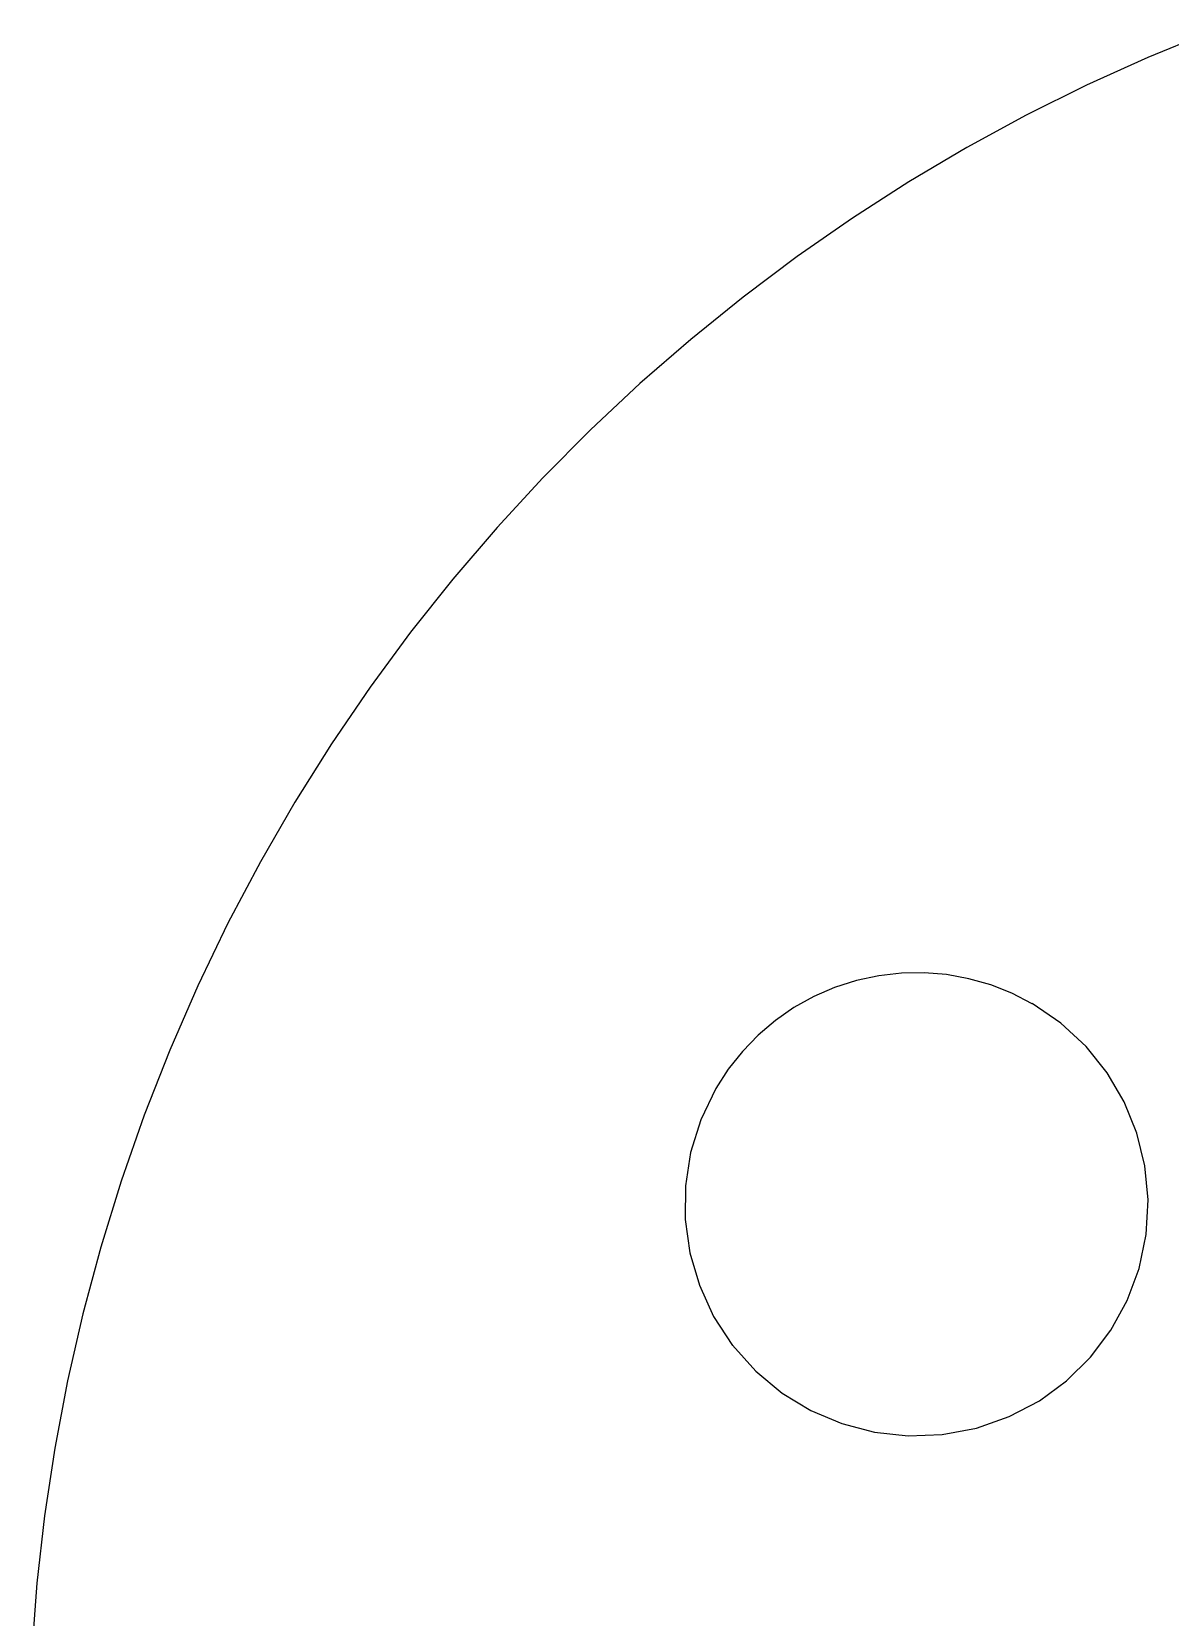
# Model space of a CAD drawing. Extents: x -1 to 307, y 59 to 2706.
# Drawn here: x 0.3 to 94.7, y 2564.2 to 2695.6 of the extents above; entities that cross this region are included whole.
import ezdxf

# ---------------------------------------------------------------- set-up
doc = ezdxf.new("R2010")
doc.units = 0

msp = doc.modelspace()

# ---------------------------------------------------------------- linework, layer by layer
at = {"layer": 'Layer_1'}
for p, q in [((97.986722, 2695.58866), (92.802648, 2693.462517)), ((97.986722, 2695.58866), (92.802648, 2693.462517)), ((97.986722, 2695.58866), (92.802648, 2693.462517)), ((97.986722, 2695.58866), (92.802648, 2693.462517)), ((97.986722, 2695.58866), (92.802648, 2693.462517)), ((97.986722, 2695.58866), (92.802648, 2693.462517)), ((97.986722, 2695.58866), (92.802648, 2693.462517)), ((97.986722, 2695.58866), (92.802648, 2693.462517)), ((92.802648, 2693.462517), (87.70702, 2691.152244)), ((92.802648, 2693.462517), (87.70702, 2691.152244)), ((92.802648, 2693.462517), (87.70702, 2691.152244)), ((92.802648, 2693.462517), (87.70702, 2691.152244)), ((92.802648, 2693.462517), (87.70702, 2691.152244)), ((92.802648, 2693.462517), (87.70702, 2691.152244)), ((92.802648, 2693.462517), (87.70702, 2691.152244)), ((92.802648, 2693.462517), (87.70702, 2691.152244)), ((87.70702, 2691.152244), (82.704619, 2688.661037)), ((87.70702, 2691.152244), (82.704619, 2688.661037)), ((87.70702, 2691.152244), (82.704619, 2688.661037)), ((87.70702, 2691.152244), (82.704619, 2688.661037)), ((87.70702, 2691.152244), (82.704619, 2688.661037)), ((87.70702, 2691.152244), (82.704619, 2688.661037)), ((87.70702, 2691.152244), (82.704619, 2688.661037)), ((87.70702, 2691.152244), (82.704619, 2688.661037)), ((82.704619, 2688.661037), (77.800227, 2685.992091)), ((82.704619, 2688.661037), (77.800227, 2685.992091)), ((82.704619, 2688.661037), (77.800227, 2685.992091)), ((82.704619, 2688.661037), (77.800227, 2685.992091)), ((82.704619, 2688.661037), (77.800227, 2685.992091)), ((82.704619, 2688.661037), (77.800227, 2685.992091)), ((82.704619, 2688.661037), (77.800227, 2685.992091)), ((82.704619, 2688.661037), (77.800227, 2685.992091)), ((77.800227, 2685.992091), (72.998627, 2683.148601)), ((77.800227, 2685.992091), (72.998627, 2683.148601)), ((77.800227, 2685.992091), (72.998627, 2683.148601)), ((77.800227, 2685.992091), (72.998627, 2683.148601)), ((77.800227, 2685.992091), (72.998627, 2683.148601)), ((77.800227, 2685.992091), (72.998627, 2683.148601)), ((77.800227, 2685.992091), (72.998627, 2683.148601)), ((77.800227, 2685.992091), (72.998627, 2683.148601)), ((72.998627, 2683.148601), (68.3046, 2680.133762)), ((72.998627, 2683.148601), (68.3046, 2680.133762)), ((72.998627, 2683.148601), (68.3046, 2680.133762)), ((72.998627, 2683.148601), (68.3046, 2680.133762)), ((72.998627, 2683.148601), (68.3046, 2680.133762)), ((72.998627, 2683.148601), (68.3046, 2680.133762)), ((72.998627, 2683.148601), (68.3046, 2680.133762)), ((72.998627, 2683.148601), (68.3046, 2680.133762)), ((68.3046, 2680.133762), (63.722927, 2676.950771)), ((68.3046, 2680.133762), (63.722927, 2676.950771)), ((68.3046, 2680.133762), (63.722927, 2676.950771)), ((68.3046, 2680.133762), (63.722927, 2676.950771)), ((68.3046, 2680.133762), (63.722927, 2676.950771)), ((68.3046, 2680.133762), (63.722927, 2676.950771)), ((68.3046, 2680.133762), (63.722927, 2676.950771)), ((68.3046, 2680.133762), (63.722927, 2676.950771)), ((63.722927, 2676.950771), (59.258391, 2673.602821)), ((63.722927, 2676.950771), (59.258391, 2673.602821)), ((63.722927, 2676.950771), (59.258391, 2673.602821)), ((63.722927, 2676.950771), (59.258391, 2673.602821)), ((63.722927, 2676.950771), (59.258391, 2673.602821)), ((63.722927, 2676.950771), (59.258391, 2673.602821)), ((63.722927, 2676.950771), (59.258391, 2673.602821)), ((63.722927, 2676.950771), (59.258391, 2673.602821)), ((59.258391, 2673.602821), (54.915773, 2670.093109)), ((59.258391, 2673.602821), (54.915773, 2670.093109)), ((59.258391, 2673.602821), (54.915773, 2670.093109)), ((59.258391, 2673.602821), (54.915773, 2670.093109)), ((59.258391, 2673.602821), (54.915773, 2670.093109)), ((59.258391, 2673.602821), (54.915773, 2670.093109)), ((59.258391, 2673.602821), (54.915773, 2670.093109)), ((59.258391, 2673.602821), (54.915773, 2670.093109)), ((54.915773, 2670.093109), (50.699855, 2666.424829)), ((54.915773, 2670.093109), (50.699855, 2666.424829)), ((54.915773, 2670.093109), (50.699855, 2666.424829)), ((54.915773, 2670.093109), (50.699855, 2666.424829)), ((54.915773, 2670.093109), (50.699855, 2666.424829)), ((54.915773, 2670.093109), (50.699855, 2666.424829)), ((54.915773, 2670.093109), (50.699855, 2666.424829)), ((54.915773, 2670.093109), (50.699855, 2666.424829)), ((50.699855, 2666.424829), (46.615419, 2662.601177)), ((50.699855, 2666.424829), (46.615419, 2662.601177)), ((50.699855, 2666.424829), (46.615419, 2662.601177)), ((50.699855, 2666.424829), (46.615419, 2662.601177)), ((50.699855, 2666.424829), (46.615419, 2662.601177)), ((50.699855, 2666.424829), (46.615419, 2662.601177)), ((50.699855, 2666.424829), (46.615419, 2662.601177)), ((50.699855, 2666.424829), (46.615419, 2662.601177)), ((46.615419, 2662.601177), (42.667247, 2658.625349)), ((46.615419, 2662.601177), (42.667247, 2658.625349)), ((46.615419, 2662.601177), (42.667247, 2658.625349)), ((46.615419, 2662.601177), (42.667247, 2658.625349)), ((46.615419, 2662.601177), (42.667247, 2658.625349)), ((46.615419, 2662.601177), (42.667247, 2658.625349)), ((46.615419, 2662.601177), (42.667247, 2658.625349)), ((46.615419, 2662.601177), (42.667247, 2658.625349)), ((42.667247, 2658.625349), (38.860119, 2654.500539)), ((42.667247, 2658.625349), (38.860119, 2654.500539)), ((42.667247, 2658.625349), (38.860119, 2654.500539)), ((42.667247, 2658.625349), (38.860119, 2654.500539)), ((42.667247, 2658.625349), (38.860119, 2654.500539)), ((42.667247, 2658.625349), (38.860119, 2654.500539)), ((42.667247, 2658.625349), (38.860119, 2654.500539)), ((42.667247, 2658.625349), (38.860119, 2654.500539)), ((38.860119, 2654.500539), (35.198819, 2650.229942)), ((38.860119, 2654.500539), (35.198819, 2650.229942)), ((38.860119, 2654.500539), (35.198819, 2650.229942)), ((38.860119, 2654.500539), (35.198819, 2650.229942)), ((38.860119, 2654.500539), (35.198819, 2650.229942)), ((38.860119, 2654.500539), (35.198819, 2650.229942)), ((38.860119, 2654.500539), (35.198819, 2650.229942)), ((38.860119, 2654.500539), (35.198819, 2650.229942)), ((35.198819, 2650.229942), (31.688127, 2645.816755)), ((35.198819, 2650.229942), (31.688127, 2645.816755)), ((35.198819, 2650.229942), (31.688127, 2645.816755)), ((35.198819, 2650.229942), (31.688127, 2645.816755)), ((35.198819, 2650.229942), (31.688127, 2645.816755)), ((35.198819, 2650.229942), (31.688127, 2645.816755)), ((35.198819, 2650.229942), (31.688127, 2645.816755)), ((35.198819, 2650.229942), (31.688127, 2645.816755)), ((31.688127, 2645.816755), (28.332826, 2641.264172)), ((31.688127, 2645.816755), (28.332826, 2641.264172)), ((31.688127, 2645.816755), (28.332826, 2641.264172)), ((31.688127, 2645.816755), (28.332826, 2641.264172)), ((31.688127, 2645.816755), (28.332826, 2641.264172)), ((31.688127, 2645.816755), (28.332826, 2641.264172)), ((31.688127, 2645.816755), (28.332826, 2641.264172)), ((31.688127, 2645.816755), (28.332826, 2641.264172)), ((28.332826, 2641.264172), (25.137697, 2636.575388)), ((28.332826, 2641.264172), (25.137697, 2636.575388)), ((28.332826, 2641.264172), (25.137697, 2636.575388)), ((28.332826, 2641.264172), (25.137697, 2636.575388)), ((28.332826, 2641.264172), (25.137697, 2636.575388)), ((28.332826, 2641.264172), (25.137697, 2636.575388)), ((28.332826, 2641.264172), (25.137697, 2636.575388)), ((28.332826, 2641.264172), (25.137697, 2636.575388)), ((25.137697, 2636.575388), (22.107523, 2631.7536)), ((25.137697, 2636.575388), (22.107523, 2631.7536)), ((25.137697, 2636.575388), (22.107523, 2631.7536)), ((25.137697, 2636.575388), (22.107523, 2631.7536)), ((25.137697, 2636.575388), (22.107523, 2631.7536)), ((25.137697, 2636.575388), (22.107523, 2631.7536)), ((25.137697, 2636.575388), (22.107523, 2631.7536)), ((25.137697, 2636.575388), (22.107523, 2631.7536)), ((22.107523, 2631.7536), (19.247084, 2626.802001)), ((22.107523, 2631.7536), (19.247084, 2626.802001)), ((22.107523, 2631.7536), (19.247084, 2626.802001)), ((22.107523, 2631.7536), (19.247084, 2626.802001)), ((22.107523, 2631.7536), (19.247084, 2626.802001)), ((22.107523, 2631.7536), (19.247084, 2626.802001)), ((22.107523, 2631.7536), (19.247084, 2626.802001)), ((22.107523, 2631.7536), (19.247084, 2626.802001)), ((19.247084, 2626.802001), (16.561163, 2621.723788)), ((19.247084, 2626.802001), (16.561163, 2621.723788)), ((19.247084, 2626.802001), (16.561163, 2621.723788)), ((19.247084, 2626.802001), (16.561163, 2621.723788)), ((19.247084, 2626.802001), (16.561163, 2621.723788)), ((19.247084, 2626.802001), (16.561163, 2621.723788)), ((19.247084, 2626.802001), (16.561163, 2621.723788)), ((19.247084, 2626.802001), (16.561163, 2621.723788)), ((16.561163, 2621.723788), (14.054541, 2616.522156)), ((16.561163, 2621.723788), (14.054541, 2616.522156)), ((16.561163, 2621.723788), (14.054541, 2616.522156)), ((16.561163, 2621.723788), (14.054541, 2616.522156)), ((16.561163, 2621.723788), (14.054541, 2616.522156)), ((16.561163, 2621.723788), (14.054541, 2616.522156)), ((16.561163, 2621.723788), (14.054541, 2616.522156)), ((16.561163, 2621.723788), (14.054541, 2616.522156)), ((72.377154, 2617.572419), (70.503133, 2617.358475)), ((72.377154, 2617.572419), (70.503133, 2617.358475)), ((72.377154, 2617.572419), (70.503133, 2617.358475)), ((72.377154, 2617.572419), (70.503133, 2617.358475)), ((72.377154, 2617.572419), (70.503133, 2617.358475)), ((72.377154, 2617.572419), (70.503133, 2617.358475)), ((72.377154, 2617.572419), (70.503133, 2617.358475)), ((72.377154, 2617.572419), (70.503133, 2617.358475)), ((74.25435, 2617.601681), (72.377154, 2617.572419)), ((74.25435, 2617.601681), (72.377154, 2617.572419)), ((74.25435, 2617.601681), (72.377154, 2617.572419)), ((74.25435, 2617.601681), (72.377154, 2617.572419)), ((74.25435, 2617.601681), (72.377154, 2617.572419)), ((74.25435, 2617.601681), (72.377154, 2617.572419)), ((74.25435, 2617.601681), (72.377154, 2617.572419)), ((74.25435, 2617.601681), (72.377154, 2617.572419)), ((76.121212, 2617.448039), (74.25435, 2617.601681)), ((76.121212, 2617.448039), (74.25435, 2617.601681)), ((76.121212, 2617.448039), (74.25435, 2617.601681)), ((76.121212, 2617.448039), (74.25435, 2617.601681)), ((76.121212, 2617.448039), (74.25435, 2617.601681)), ((76.121212, 2617.448039), (74.25435, 2617.601681)), ((76.121212, 2617.448039), (74.25435, 2617.601681)), ((76.121212, 2617.448039), (74.25435, 2617.601681)), ((77.964229, 2617.113271), (76.121212, 2617.448039)), ((77.964229, 2617.113271), (76.121212, 2617.448039)), ((77.964229, 2617.113271), (76.121212, 2617.448039)), ((77.964229, 2617.113271), (76.121212, 2617.448039)), ((77.964229, 2617.113271), (76.121212, 2617.448039)), ((77.964229, 2617.113271), (76.121212, 2617.448039)), ((77.964229, 2617.113271), (76.121212, 2617.448039)), ((77.964229, 2617.113271), (76.121212, 2617.448039)), ((14.054541, 2616.522156), (11.732, 2611.2003)), ((14.054541, 2616.522156), (11.732, 2611.2003)), ((14.054541, 2616.522156), (11.732, 2611.2003)), ((14.054541, 2616.522156), (11.732, 2611.2003)), ((14.054541, 2616.522156), (11.732, 2611.2003)), ((14.054541, 2616.522156), (11.732, 2611.2003)), ((14.054541, 2616.522156), (11.732, 2611.2003)), ((14.054541, 2616.522156), (11.732, 2611.2003)), ((66.837097, 2616.378101), (65.107173, 2615.626375)), ((66.837097, 2616.378101), (65.107173, 2615.626375)), ((66.837097, 2616.378101), (65.107173, 2615.626375)), ((66.837097, 2616.378101), (65.107173, 2615.626375)), ((66.837097, 2616.378101), (65.107173, 2615.626375)), ((66.837097, 2616.378101), (65.107173, 2615.626375)), ((66.837097, 2616.378101), (65.107173, 2615.626375)), ((66.837097, 2616.378101), (65.107173, 2615.626375)), ((68.6458, 2616.96), (66.837097, 2616.378101)), ((68.6458, 2616.96), (66.837097, 2616.378101)), ((68.6458, 2616.96), (66.837097, 2616.378101)), ((68.6458, 2616.96), (66.837097, 2616.378101)), ((68.6458, 2616.96), (66.837097, 2616.378101)), ((68.6458, 2616.96), (66.837097, 2616.378101)), ((68.6458, 2616.96), (66.837097, 2616.378101)), ((68.6458, 2616.96), (66.837097, 2616.378101)), ((70.503133, 2617.358475), (68.6458, 2616.95807)), ((70.503133, 2617.358475), (68.6458, 2616.95807)), ((70.503133, 2617.358475), (68.6458, 2616.95807)), ((70.503133, 2617.358475), (68.6458, 2616.95807)), ((70.503133, 2617.358475), (68.6458, 2616.95807)), ((70.503133, 2617.358475), (68.6458, 2616.95807)), ((70.503133, 2617.358475), (68.6458, 2616.95807)), ((70.503133, 2617.358475), (68.6458, 2616.95807)), ((79.76989, 2616.599157), (77.964229, 2617.113271)), ((79.76989, 2616.599157), (77.964229, 2617.113271)), ((79.76989, 2616.599157), (77.964229, 2617.113271)), ((79.76989, 2616.599157), (77.964229, 2617.113271)), ((79.76989, 2616.599157), (77.964229, 2617.113271)), ((79.76989, 2616.599157), (77.964229, 2617.113271)), ((79.76989, 2616.599157), (77.964229, 2617.113271)), ((79.76989, 2616.599157), (77.964229, 2617.113271)), ((81.524684, 2615.907474), (79.76989, 2616.599157)), ((81.524684, 2615.907474), (79.76989, 2616.599157)), ((81.524684, 2615.907474), (79.76989, 2616.599157)), ((81.524684, 2615.907474), (79.76989, 2616.599157)), ((81.524684, 2615.907474), (79.76989, 2616.599157)), ((81.524684, 2615.907474), (79.76989, 2616.599157)), ((81.524684, 2615.907474), (79.76989, 2616.599157)), ((81.524684, 2615.907474), (79.76989, 2616.599157)), ((65.107173, 2615.626375), (63.466841, 2614.713119)), ((65.107173, 2615.626375), (63.466841, 2614.713119)), ((65.107173, 2615.626375), (63.466841, 2614.713119)), ((65.107173, 2615.626375), (63.466841, 2614.713119)), ((65.107173, 2615.626375), (63.466841, 2614.713119)), ((65.107173, 2615.626375), (63.466841, 2614.713119)), ((65.107173, 2615.626375), (63.466841, 2614.713119)), ((65.107173, 2615.626375), (63.466841, 2614.713119)), ((83.2151, 2615.04), (81.524684, 2615.907474)), ((83.2151, 2615.04), (81.524684, 2615.907474)), ((83.2151, 2615.04), (81.524684, 2615.907474)), ((83.2151, 2615.04), (81.524684, 2615.907474)), ((83.2151, 2615.04), (81.524684, 2615.907474)), ((83.2151, 2615.04), (81.524684, 2615.907474)), ((83.2151, 2615.04), (81.524684, 2615.907474)), ((83.2151, 2615.04), (81.524684, 2615.907474)), ((85.593074, 2613.422615), (83.21517, 2615.0438)), ((85.593074, 2613.422615), (83.21517, 2615.0438)), ((85.593074, 2613.422615), (83.21517, 2615.0438)), ((85.593074, 2613.422615), (83.21517, 2615.0438)), ((85.593074, 2613.422615), (83.21517, 2615.0438)), ((85.593074, 2613.422615), (83.21517, 2615.0438)), ((85.593074, 2613.422615), (83.21517, 2615.0438)), ((85.593074, 2613.422615), (83.21517, 2615.0438)), ((61.926909, 2613.646628), (60.498188, 2612.435198)), ((61.926909, 2613.646628), (60.498188, 2612.435198)), ((61.926909, 2613.646628), (60.498188, 2612.435198)), ((61.926909, 2613.646628), (60.498188, 2612.435198)), ((61.926909, 2613.646628), (60.498188, 2612.435198)), ((61.926909, 2613.646628), (60.498188, 2612.435198)), ((61.926909, 2613.646628), (60.498188, 2612.435198)), ((61.926909, 2613.646628), (60.498188, 2612.435198)), ((63.466841, 2614.713119), (61.926909, 2613.646628)), ((63.466841, 2614.713119), (61.926909, 2613.646628)), ((63.466841, 2614.713119), (61.926909, 2613.646628)), ((63.466841, 2614.713119), (61.926909, 2613.646628)), ((63.466841, 2614.713119), (61.926909, 2613.646628)), ((63.466841, 2614.713119), (61.926909, 2613.646628)), ((63.466841, 2614.713119), (61.926909, 2613.646628)), ((63.466841, 2614.713119), (61.926909, 2613.646628)), ((60.498188, 2612.435198), (59.19149, 2611.087126)), ((60.498188, 2612.435198), (59.19149, 2611.087126)), ((60.498188, 2612.435198), (59.19149, 2611.087126)), ((60.498188, 2612.435198), (59.19149, 2611.087126)), ((60.498188, 2612.435198), (59.19149, 2611.087126)), ((60.498188, 2612.435198), (59.19149, 2611.087126)), ((60.498188, 2612.435198), (59.19149, 2611.087126)), ((60.498188, 2612.435198), (59.19149, 2611.087126)), ((87.669266, 2611.498747), (85.593074, 2613.422615)), ((87.669266, 2611.498747), (85.593074, 2613.422615)), ((87.669266, 2611.498747), (85.593074, 2613.422615)), ((87.669266, 2611.498747), (85.593074, 2613.422615)), ((87.669266, 2611.498747), (85.593074, 2613.422615)), ((87.669266, 2611.498747), (85.593074, 2613.422615)), ((87.669266, 2611.498747), (85.593074, 2613.422615)), ((87.669266, 2611.498747), (85.593074, 2613.422615)), ((11.7321, 2611.2), (9.611224, 2605.79463)), ((11.7321, 2611.2), (9.611224, 2605.79463)), ((11.7321, 2611.2), (9.611224, 2605.79463)), ((11.7321, 2611.2), (9.611224, 2605.79463)), ((11.7321, 2611.2), (9.611224, 2605.79463)), ((11.7321, 2611.2), (9.611224, 2605.79463)), ((11.7321, 2611.2), (9.611224, 2605.79463)), ((11.7321, 2611.2), (9.611224, 2605.79463)), ((59.19149, 2611.087126), (58.017624, 2609.610708)), ((59.19149, 2611.087126), (58.017624, 2609.610708)), ((59.19149, 2611.087126), (58.017624, 2609.610708)), ((59.19149, 2611.087126), (58.017624, 2609.610708)), ((59.19149, 2611.087126), (58.017624, 2609.610708)), ((59.19149, 2611.087126), (58.017624, 2609.610708)), ((59.19149, 2611.087126), (58.017624, 2609.610708)), ((59.19149, 2611.087126), (58.017624, 2609.610708)), ((89.423398, 2609.313459), (87.669266, 2611.498747)), ((89.423398, 2609.313459), (87.669266, 2611.498747)), ((89.423398, 2609.313459), (87.669266, 2611.498747)), ((89.423398, 2609.313459), (87.669266, 2611.498747)), ((89.423398, 2609.313459), (87.669266, 2611.498747)), ((89.423398, 2609.313459), (87.669266, 2611.498747)), ((89.423398, 2609.313459), (87.669266, 2611.498747)), ((89.423398, 2609.313459), (87.669266, 2611.498747)), ((58.017624, 2609.610708), (56.9874, 2608.01424)), ((58.017624, 2609.610708), (56.9874, 2608.01424)), ((58.017624, 2609.610708), (56.9874, 2608.01424)), ((58.017624, 2609.610708), (56.9874, 2608.01424)), ((58.017624, 2609.610708), (56.9874, 2608.01424)), ((58.017624, 2609.610708), (56.9874, 2608.01424)), ((58.017624, 2609.610708), (56.9874, 2608.01424)), ((58.017624, 2609.610708), (56.9874, 2608.01424)), ((90.835119, 2606.908016), (89.423398, 2609.313459)), ((90.835119, 2606.908016), (89.423398, 2609.313459)), ((90.835119, 2606.908016), (89.423398, 2609.313459)), ((90.835119, 2606.908016), (89.423398, 2609.313459)), ((90.835119, 2606.908016), (89.423398, 2609.313459)), ((90.835119, 2606.908016), (89.423398, 2609.313459)), ((90.835119, 2606.908016), (89.423398, 2609.313459)), ((90.835119, 2606.908016), (89.423398, 2609.313459)), ((56.9875, 2608.01), (55.738756, 2605.417078)), ((56.9875, 2608.01), (55.738756, 2605.417078)), ((56.9875, 2608.01), (55.738756, 2605.417078)), ((56.9875, 2608.01), (55.738756, 2605.417078)), ((56.9875, 2608.01), (55.738756, 2605.417078)), ((56.9875, 2608.01), (55.738756, 2605.417078)), ((56.9875, 2608.01), (55.738756, 2605.417078)), ((56.9875, 2608.01), (55.738756, 2605.417078)), ((9.611224, 2605.79463), (7.705527, 2600.344104)), ((9.611224, 2605.79463), (7.705527, 2600.344104)), ((9.611224, 2605.79463), (7.705527, 2600.344104)), ((9.611224, 2605.79463), (7.705527, 2600.344104)), ((9.611224, 2605.79463), (7.705527, 2600.344104)), ((9.611224, 2605.79463), (7.705527, 2600.344104)), ((9.611224, 2605.79463), (7.705527, 2600.344104)), ((9.611224, 2605.79463), (7.705527, 2600.344104)), ((91.884079, 2604.323684), (90.835119, 2606.908016)), ((91.884079, 2604.323684), (90.835119, 2606.908016)), ((91.884079, 2604.323684), (90.835119, 2606.908016)), ((91.884079, 2604.323684), (90.835119, 2606.908016)), ((91.884079, 2604.323684), (90.835119, 2606.908016)), ((91.884079, 2604.323684), (90.835119, 2606.908016)), ((91.884079, 2604.323684), (90.835119, 2606.908016)), ((91.884079, 2604.323684), (90.835119, 2606.908016)), ((55.738756, 2605.417078), (54.902646, 2602.712872)), ((55.738756, 2605.417078), (54.902646, 2602.712872)), ((55.738756, 2605.417078), (54.902646, 2602.712872)), ((55.738756, 2605.417078), (54.902646, 2602.712872)), ((55.738756, 2605.417078), (54.902646, 2602.712872)), ((55.738756, 2605.417078), (54.902646, 2602.712872)), ((55.738756, 2605.417078), (54.902646, 2602.712872)), ((55.738756, 2605.417078), (54.902646, 2602.712872)), ((92.549929, 2601.601728), (91.884079, 2604.323684)), ((92.549929, 2601.601728), (91.884079, 2604.323684)), ((92.549929, 2601.601728), (91.884079, 2604.323684)), ((92.549929, 2601.601728), (91.884079, 2604.323684)), ((92.549929, 2601.601728), (91.884079, 2604.323684)), ((92.549929, 2601.601728), (91.884079, 2604.323684)), ((92.549929, 2601.601728), (91.884079, 2604.323684)), ((92.549929, 2601.601728), (91.884079, 2604.323684)), ((54.902646, 2602.712872), (54.476162, 2599.943296)), ((54.902646, 2602.712872), (54.476162, 2599.943296)), ((54.902646, 2602.712872), (54.476162, 2599.943296)), ((54.902646, 2602.712872), (54.476162, 2599.943296)), ((54.902646, 2602.712872), (54.476162, 2599.943296)), ((54.902646, 2602.712872), (54.476162, 2599.943296)), ((54.902646, 2602.712872), (54.476162, 2599.943296)), ((54.902646, 2602.712872), (54.476162, 2599.943296)), ((92.812319, 2598.783411), (92.549929, 2601.601728)), ((92.812319, 2598.783411), (92.549929, 2601.601728)), ((92.812319, 2598.783411), (92.549929, 2601.601728)), ((92.812319, 2598.783411), (92.549929, 2601.601728)), ((92.812319, 2598.783411), (92.549929, 2601.601728)), ((92.812319, 2598.783411), (92.549929, 2601.601728)), ((92.812319, 2598.783411), (92.549929, 2601.601728)), ((92.812319, 2598.783411), (92.549929, 2601.601728)), ((7.705527, 2600.344104), (6.01389, 2594.854062)), ((7.705527, 2600.344104), (6.01389, 2594.854062)), ((7.705527, 2600.344104), (6.01389, 2594.854062)), ((7.705527, 2600.344104), (6.01389, 2594.854062)), ((7.705527, 2600.344104), (6.01389, 2594.854062)), ((7.705527, 2600.344104), (6.01389, 2594.854062)), ((7.705527, 2600.344104), (6.01389, 2594.854062)), ((7.705527, 2600.344104), (6.01389, 2594.854062)), ((54.476162, 2599.943296), (54.456295, 2597.154261)), ((54.476162, 2599.943296), (54.456295, 2597.154261)), ((54.476162, 2599.943296), (54.456295, 2597.154261)), ((54.476162, 2599.943296), (54.456295, 2597.154261)), ((54.476162, 2599.943296), (54.456295, 2597.154261)), ((54.476162, 2599.943296), (54.456295, 2597.154261)), ((54.476162, 2599.943296), (54.456295, 2597.154261)), ((54.476162, 2599.943296), (54.456295, 2597.154261)), ((92.6509, 2595.91), (92.812319, 2598.783411)), ((92.6509, 2595.91), (92.812319, 2598.783411)), ((92.6509, 2595.91), (92.812319, 2598.783411)), ((92.6509, 2595.91), (92.812319, 2598.783411)), ((92.6509, 2595.91), (92.812319, 2598.783411)), ((92.6509, 2595.91), (92.812319, 2598.783411)), ((92.6509, 2595.91), (92.812319, 2598.783411)), ((92.6509, 2595.91), (92.812319, 2598.783411)), ((54.456295, 2597.154261), (54.840034, 2594.391682)), ((54.456295, 2597.154261), (54.840034, 2594.391682)), ((54.456295, 2597.154261), (54.840034, 2594.391682)), ((54.456295, 2597.154261), (54.840034, 2594.391682)), ((54.456295, 2597.154261), (54.840034, 2594.391682)), ((54.456295, 2597.154261), (54.840034, 2594.391682)), ((54.456295, 2597.154261), (54.840034, 2594.391682)), ((54.456295, 2597.154261), (54.840034, 2594.391682)), ((92.063131, 2593.092396), (92.6509, 2595.9097)), ((92.063131, 2593.092396), (92.6509, 2595.9097)), ((92.063131, 2593.092396), (92.6509, 2595.9097)), ((92.063131, 2593.092396), (92.6509, 2595.9097)), ((92.063131, 2593.092396), (92.6509, 2595.9097)), ((92.063131, 2593.092396), (92.6509, 2595.9097)), ((92.063131, 2593.092396), (92.6509, 2595.9097)), ((92.063131, 2593.092396), (92.6509, 2595.9097)), ((6.01389, 2594.854062), (4.535188, 2589.330147)), ((6.01389, 2594.854062), (4.535188, 2589.330147)), ((6.01389, 2594.854062), (4.535188, 2589.330147)), ((6.01389, 2594.854062), (4.535188, 2589.330147)), ((6.01389, 2594.854062), (4.535188, 2589.330147)), ((6.01389, 2594.854062), (4.535188, 2589.330147)), ((6.01389, 2594.854062), (4.535188, 2589.330147)), ((6.01389, 2594.854062), (4.535188, 2589.330147)), ((54.840034, 2594.391682), (55.624371, 2591.70147)), ((54.840034, 2594.391682), (55.624371, 2591.70147)), ((54.840034, 2594.391682), (55.624371, 2591.70147)), ((54.840034, 2594.391682), (55.624371, 2591.70147)), ((54.840034, 2594.391682), (55.624371, 2591.70147)), ((54.840034, 2594.391682), (55.624371, 2591.70147)), ((54.840034, 2594.391682), (55.624371, 2591.70147)), ((54.840034, 2594.391682), (55.624371, 2591.70147)), ((91.080249, 2590.438005), (92.063131, 2593.092396)), ((91.080249, 2590.438005), (92.063131, 2593.092396)), ((91.080249, 2590.438005), (92.063131, 2593.092396)), ((91.080249, 2590.438005), (92.063131, 2593.092396)), ((91.080249, 2590.438005), (92.063131, 2593.092396)), ((91.080249, 2590.438005), (92.063131, 2593.092396)), ((91.080249, 2590.438005), (92.063131, 2593.092396)), ((91.080249, 2590.438005), (92.063131, 2593.092396)), ((55.624371, 2591.70147), (56.806296, 2589.129538)), ((55.624371, 2591.70147), (56.806296, 2589.129538)), ((55.624371, 2591.70147), (56.806296, 2589.129538)), ((55.624371, 2591.70147), (56.806296, 2589.129538)), ((55.624371, 2591.70147), (56.806296, 2589.129538)), ((55.624371, 2591.70147), (56.806296, 2589.129538)), ((55.624371, 2591.70147), (56.806296, 2589.129538)), ((55.624371, 2591.70147), (56.806296, 2589.129538)), ((89.732592, 2587.98112), (91.080249, 2590.438005)), ((89.732592, 2587.98112), (91.080249, 2590.438005)), ((89.732592, 2587.98112), (91.080249, 2590.438005)), ((89.732592, 2587.98112), (91.080249, 2590.438005)), ((89.732592, 2587.98112), (91.080249, 2590.438005)), ((89.732592, 2587.98112), (91.080249, 2590.438005)), ((89.732592, 2587.98112), (91.080249, 2590.438005)), ((89.732592, 2587.98112), (91.080249, 2590.438005)), ((4.535188, 2589.330147), (3.268301, 2583.777997)), ((4.535188, 2589.330147), (3.268301, 2583.777997)), ((4.535188, 2589.330147), (3.268301, 2583.777997)), ((4.535188, 2589.330147), (3.268301, 2583.777997)), ((4.535188, 2589.330147), (3.268301, 2583.777997)), ((4.535188, 2589.330147), (3.268301, 2583.777997)), ((4.535188, 2589.330147), (3.268301, 2583.777997)), ((4.535188, 2589.330147), (3.268301, 2583.777997)), ((56.806296, 2589.129538), (58.3828, 2586.7218)), ((56.806296, 2589.129538), (58.3828, 2586.7218)), ((56.806296, 2589.129538), (58.3828, 2586.7218)), ((56.806296, 2589.129538), (58.3828, 2586.7218)), ((56.806296, 2589.129538), (58.3828, 2586.7218)), ((56.806296, 2589.129538), (58.3828, 2586.7218)), ((56.806296, 2589.129538), (58.3828, 2586.7218)), ((56.806296, 2589.129538), (58.3828, 2586.7218)), ((88.050498, 2585.756332), (89.732592, 2587.98112)), ((88.050498, 2585.756332), (89.732592, 2587.98112)), ((88.050498, 2585.756332), (89.732592, 2587.98112)), ((88.050498, 2585.756332), (89.732592, 2587.98112)), ((88.050498, 2585.756332), (89.732592, 2587.98112)), ((88.050498, 2585.756332), (89.732592, 2587.98112)), ((88.050498, 2585.756332), (89.732592, 2587.98112)), ((88.050498, 2585.756332), (89.732592, 2587.98112)), ((58.3828, 2586.73), (60.300472, 2584.584041)), ((58.3828, 2586.73), (60.300472, 2584.584041)), ((58.3828, 2586.73), (60.300472, 2584.584041)), ((58.3828, 2586.73), (60.300472, 2584.584041)), ((58.3828, 2586.73), (60.300472, 2584.584041)), ((58.3828, 2586.73), (60.300472, 2584.584041)), ((58.3828, 2586.73), (60.300472, 2584.584041)), ((58.3828, 2586.73), (60.300472, 2584.584041)), ((86.064303, 2583.798235), (88.050498, 2585.756332)), ((86.064303, 2583.798235), (88.050498, 2585.756332)), ((86.064303, 2583.798235), (88.050498, 2585.756332)), ((86.064303, 2583.798235), (88.050498, 2585.756332)), ((86.064303, 2583.798235), (88.050498, 2585.756332)), ((86.064303, 2583.798235), (88.050498, 2585.756332)), ((86.064303, 2583.798235), (88.050498, 2585.756332)), ((86.064303, 2583.798235), (88.050498, 2585.756332)), ((3.268301, 2583.777997), (2.212107, 2578.203254)), ((3.268301, 2583.777997), (2.212107, 2578.203254)), ((3.268301, 2583.777997), (2.212107, 2578.203254)), ((3.268301, 2583.777997), (2.212107, 2578.203254)), ((3.268301, 2583.777997), (2.212107, 2578.203254)), ((3.268301, 2583.777997), (2.212107, 2578.203254)), ((3.268301, 2583.777997), (2.212107, 2578.203254)), ((3.268301, 2583.777997), (2.212107, 2578.203254)), ((60.300472, 2584.584041), (62.478862, 2582.77672)), ((60.300472, 2584.584041), (62.478862, 2582.77672)), ((60.300472, 2584.584041), (62.478862, 2582.77672)), ((60.300472, 2584.584041), (62.478862, 2582.77672)), ((60.300472, 2584.584041), (62.478862, 2582.77672)), ((60.300472, 2584.584041), (62.478862, 2582.77672)), ((60.300472, 2584.584041), (62.478862, 2582.77672)), ((60.300472, 2584.584041), (62.478862, 2582.77672)), ((83.804347, 2582.141418), (86.064303, 2583.798235)), ((83.804347, 2582.141418), (86.064303, 2583.798235)), ((83.804347, 2582.141418), (86.064303, 2583.798235)), ((83.804347, 2582.141418), (86.064303, 2583.798235)), ((83.804347, 2582.141418), (86.064303, 2583.798235)), ((83.804347, 2582.141418), (86.064303, 2583.798235)), ((83.804347, 2582.141418), (86.064303, 2583.798235)), ((83.804347, 2582.141418), (86.064303, 2583.798235)), ((62.478862, 2582.77672), (64.874403, 2581.322828)), ((62.478862, 2582.77672), (64.874403, 2581.322828)), ((62.478862, 2582.77672), (64.874403, 2581.322828)), ((62.478862, 2582.77672), (64.874403, 2581.322828)), ((62.478862, 2582.77672), (64.874403, 2581.322828)), ((62.478862, 2582.77672), (64.874403, 2581.322828)), ((62.478862, 2582.77672), (64.874403, 2581.322828)), ((62.478862, 2582.77672), (64.874403, 2581.322828)), ((81.300967, 2580.820476), (83.804347, 2582.141418)), ((81.300967, 2580.820476), (83.804347, 2582.141418)), ((81.300967, 2580.820476), (83.804347, 2582.141418)), ((81.300967, 2580.820476), (83.804347, 2582.141418)), ((81.300967, 2580.820476), (83.804347, 2582.141418)), ((81.300967, 2580.820476), (83.804347, 2582.141418)), ((81.300967, 2580.820476), (83.804347, 2582.141418)), ((81.300967, 2580.820476), (83.804347, 2582.141418)), ((64.874403, 2581.322828), (67.443528, 2580.237154)), ((64.874403, 2581.322828), (67.443528, 2580.237154)), ((64.874403, 2581.322828), (67.443528, 2580.237154)), ((64.874403, 2581.322828), (67.443528, 2580.237154)), ((64.874403, 2581.322828), (67.443528, 2580.237154)), ((64.874403, 2581.322828), (67.443528, 2580.237154)), ((64.874403, 2581.322828), (67.443528, 2580.237154)), ((64.874403, 2581.322828), (67.443528, 2580.237154)), ((78.5845, 2579.87), (81.300967, 2580.820476)), ((78.5845, 2579.87), (81.300967, 2580.820476)), ((78.5845, 2579.87), (81.300967, 2580.820476)), ((78.5845, 2579.87), (81.300967, 2580.820476)), ((78.5845, 2579.87), (81.300967, 2580.820476)), ((78.5845, 2579.87), (81.300967, 2580.820476)), ((78.5845, 2579.87), (81.300967, 2580.820476)), ((78.5845, 2579.87), (81.300967, 2580.820476)), ((67.443528, 2580.237154), (70.142667, 2579.534487)), ((67.443528, 2580.237154), (70.142667, 2579.534487)), ((67.443528, 2580.237154), (70.142667, 2579.534487)), ((67.443528, 2580.237154), (70.142667, 2579.534487)), ((67.443528, 2580.237154), (70.142667, 2579.534487)), ((67.443528, 2580.237154), (70.142667, 2579.534487)), ((67.443528, 2580.237154), (70.142667, 2579.534487)), ((67.443528, 2580.237154), (70.142667, 2579.534487)), ((70.142667, 2579.534487), (72.928254, 2579.229618)), ((70.142667, 2579.534487), (72.928254, 2579.229618)), ((70.142667, 2579.534487), (72.928254, 2579.229618)), ((70.142667, 2579.534487), (72.928254, 2579.229618)), ((70.142667, 2579.534487), (72.928254, 2579.229618)), ((70.142667, 2579.534487), (72.928254, 2579.229618)), ((70.142667, 2579.534487), (72.928254, 2579.229618)), ((70.142667, 2579.534487), (72.928254, 2579.229618)), ((75.756721, 2579.337336), (78.5845, 2579.87243)), ((75.756721, 2579.337336), (78.5845, 2579.87243)), ((75.756721, 2579.337336), (78.5845, 2579.87243)), ((75.756721, 2579.337336), (78.5845, 2579.87243)), ((75.756721, 2579.337336), (78.5845, 2579.87243)), ((75.756721, 2579.337336), (78.5845, 2579.87243)), ((75.756721, 2579.337336), (78.5845, 2579.87243)), ((75.756721, 2579.337336), (78.5845, 2579.87243)), ((2.212107, 2578.203254), (1.365482, 2572.611558)), ((2.212107, 2578.203254), (1.365482, 2572.611558)), ((2.212107, 2578.203254), (1.365482, 2572.611558)), ((2.212107, 2578.203254), (1.365482, 2572.611558)), ((2.212107, 2578.203254), (1.365482, 2572.611558)), ((2.212107, 2578.203254), (1.365482, 2572.611558)), ((2.212107, 2578.203254), (1.365482, 2572.611558)), ((2.212107, 2578.203254), (1.365482, 2572.611558)), ((72.928254, 2579.229618), (75.756721, 2579.337336)), ((72.928254, 2579.229618), (75.756721, 2579.337336)), ((72.928254, 2579.229618), (75.756721, 2579.337336)), ((72.928254, 2579.229618), (75.756721, 2579.337336)), ((72.928254, 2579.229618), (75.756721, 2579.337336)), ((72.928254, 2579.229618), (75.756721, 2579.337336)), ((72.928254, 2579.229618), (75.756721, 2579.337336)), ((72.928254, 2579.229618), (75.756721, 2579.337336)), ((1.365482, 2572.611558), (0.727306, 2567.00855)), ((1.365482, 2572.611558), (0.727306, 2567.00855)), ((1.365482, 2572.611558), (0.727306, 2567.00855)), ((1.365482, 2572.611558), (0.727306, 2567.00855)), ((1.365482, 2572.611558), (0.727306, 2567.00855)), ((1.365482, 2572.611558), (0.727306, 2567.00855)), ((1.365482, 2572.611558), (0.727306, 2567.00855)), ((1.365482, 2572.611558), (0.727306, 2567.00855)), ((0.727306, 2567.00855), (0.296457, 2561.39987)), ((0.727306, 2567.00855), (0.296457, 2561.39987)), ((0.727306, 2567.00855), (0.296457, 2561.39987)), ((0.727306, 2567.00855), (0.296457, 2561.39987)), ((0.727306, 2567.00855), (0.296457, 2561.39987)), ((0.727306, 2567.00855), (0.296457, 2561.39987)), ((0.727306, 2567.00855), (0.296457, 2561.39987)), ((0.727306, 2567.00855), (0.296457, 2561.39987))]:
    msp.add_line(p, q, dxfattribs=at)

doc.saveas('drawing.dxf')
